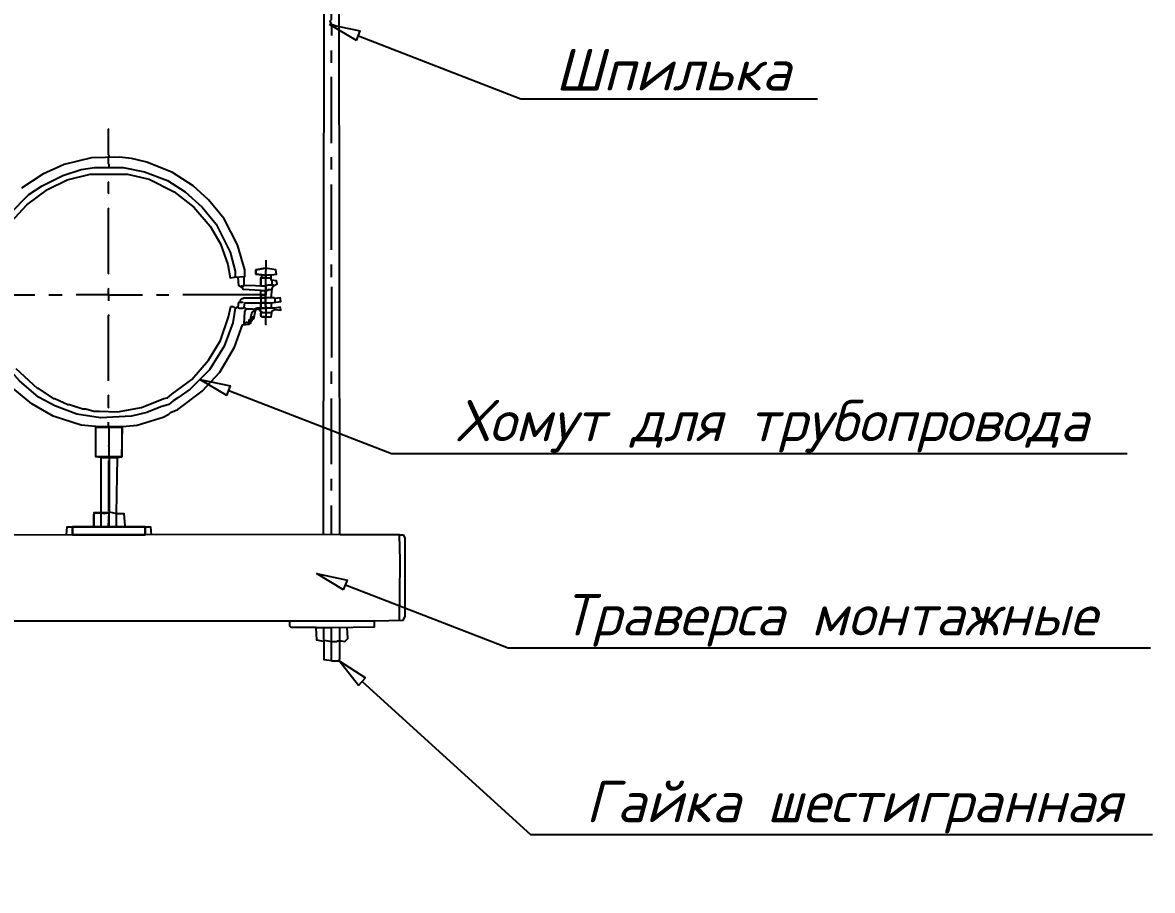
# Model space of a CAD drawing. Header units: millimetres. Extents: x -3689 to 2883575, y -702957 to -604547.
# Drawn here: x 2716822 to 2722281, y -685974 to -681779 of the extents above; entities that cross this region are included whole.
import ezdxf
from ezdxf import colors
from ezdxf.entities.mleader import LeaderData, LeaderLine
from ezdxf.math import Vec2, Vec3

# ---------------------------------------------------------------- set-up
doc = ezdxf.new("R2010")
doc.units = ezdxf.units.MM
doc.layers.add('PFV', color=7, linetype='Continuous')
doc.layers.add('ВК-текст К1', color=7, linetype='Continuous', lineweight=25)
doc.styles.add('SPDS', font='isocpeui.ttf')

# ---------------------------------------------------------------- blocks, each defined once
blk = doc.blocks.new('_ClosedBlank')
at = {"color": 0, "linetype": 'ByBlock', "lineweight": -2}
for p, q in [((-1, 0.167), (0, 0)), ((-1, 0.167), (-1, -0.167)), ((0, 0), (-1, -0.167))]:
    blk.add_line(p, q, dxfattribs=at)
blk = doc.blocks.new('Подвес 1')
at = {"layer": 'PFV', "color": 0}
for points in [[(82289.1, -304631.1, 0), (84876.3, -304627.5, 0), (84872.7, -301990.5, 0)], [(84798, -304631.1, 0), (84801.6, -302036.8, 0), (84876.3, -302036.8, 0)], [(84876.3, -302175.5, 0), (84858.5, -302172, 0), (84837.1, -302164.9, 0), (84830, -302147.1, 0), (84837.1, -302140, 0), (84837.1, -302036.8, 0)], [(84837.1, -302164.9, 0), (84837.1, -302218.2, 0)], [(84837.1, -302349.9, 0), (84837.1, -302289.4, 0)], [(84837.1, -302737.8, 0), (84837.1, -302417.5, 0)], [(83758.8, -302805.4, 0), (83762.4, -302801.9, 0), (83762.4, -302798.3, 0), (83758.8, -302794.8, 0), (83758.8, -302670.2, 0), (83762.4, -302666.6, 0)], [(83289.1, -303118.6, 0), (83363.8, -303036.8, 0), (83463.5, -302962, 0), (83559.6, -302915.8, 0), (83669.9, -302887.3, 0), (83851.4, -302887.3, 0), (83954.6, -302912.2, 0), (84075.6, -302972.7, 0), (84171.7, -303047.4, 0), (84250, -303140, 0), (84299.8, -303225.4, 0), (84335.4, -303325, 0), (84346, -303389.1, 0), (84367.4, -303385.5, 0), (84417.2, -303381.9, 0), (84417.2, -303349.9, 0), (84381.6, -303228.9, 0), (84317.6, -303104.4, 0), (84242.8, -303011.8, 0), (84168.1, -302944.2, 0), (84068.5, -302880.2, 0), (83943.9, -302830.3, 0), (83869.2, -302812.6, 0), (83812.2, -302805.4, 0), (83677, -302809, 0), (83545.3, -302841, 0), (83442.1, -302887.3, 0), (83338.9, -302954.9, 0)], [(83762.4, -302855.3, 0), (83762.4, -302841, 0), (83758.8, -302837.5, 0), (83758.8, -302805.4, 0)], [(84837.1, -302865.9, 0), (84837.1, -302805.4, 0)], [(83150.3, -303381.9, 0), (83164.5, -303300.1, 0), (83210.8, -303182.7, 0), (83282, -303079.5, 0), (83374.5, -302986.9, 0), (83438.6, -302944.2, 0), (83538.2, -302894.4, 0), (83627.2, -302865.9, 0), (83691.2, -302855.3, 0), (83830, -302855.3, 0), (83933.2, -302876.6, 0), (84043.5, -302919.3, 0), (84129, -302972.7, 0), (84210.8, -303047.4, 0), (84278.4, -303129.3, 0), (84346, -303264.5, 0), (84370.9, -303357, 0), (84370.9, -303381.9, 0)], [(83762.4, -302983.4, 0), (83758.8, -302979.8, 0), (83758.8, -302926.4, 0), (83762.4, -302922.9, 0)], [(84837.1, -303253.8, 0), (84837.1, -302937.1, 0)], [(83762.4, -303371.3, 0), (83758.8, -303367.7, 0), (83758.8, -303054.5, 0), (83762.4, -303051, 0)], [(84516.9, -303506.5, 0), (84520.4, -303303.7, 0)], [(84499.1, -303374.8, 0), (84470.6, -303371.3, 0), (84470.6, -303349.9, 0), (84516.9, -303342.8, 0)], [(84556, -303428.2, 0), (84573.8, -303417.5, 0), (84570.2, -303403.3, 0), (84545.3, -303399.7, 0), (84545.3, -303374.8, 0), (84570.2, -303371.3, 0), (84566.7, -303349.9, 0), (84516.9, -303342.8, 0)], [(84837.1, -303385.5, 0), (84837.1, -303325, 0)], [(84370.9, -303381.9, 0), (84374.5, -303385.5, 0)], [(84403, -303435.3, 0), (84388.7, -303428.2, 0), (84385.2, -303385.5, 0)], [(84413.7, -303424.7, 0), (84413.7, -303385.5, 0)], [(84495.5, -303428.2, 0), (84495.5, -303389.1, 0), (84499.1, -303385.5, 0), (84499.1, -303374.8, 0), (84520.4, -303374.8, 0)], [(84499.1, -303389.1, 0), (84516.9, -303389.1, 0)], [(84516.9, -303389.1, 0), (84545.3, -303389.1, 0)], [(84520.4, -303374.8, 0), (84545.3, -303374.8, 0)], [(84548.9, -303421.1, 0), (84548.9, -303403.3, 0)], [(83758.8, -303470.9, 0), (83758.8, -303442.4, 0), (83762.4, -303438.9, 0)], [(84403, -303435.3, 0), (84399.4, -303431.8, 0), (84403, -303428.2, 0), (84406.5, -303428.2, 0)], [(84495.5, -303449.6, 0), (84410.1, -303446, 0), (84403, -303435.3, 0), (84417.2, -303424.7, 0), (84520.4, -303428.2, 0)], [(84495.5, -303485.1, 0), (84495.5, -303449.6, 0), (84516.9, -303449.6, 0)], [(84516.9, -303449.6, 0), (84527.5, -303449.6, 0), (84531.1, -303446, 0), (84545.3, -303446, 0)], [(84545.3, -303485.1, 0), (84548.9, -303442.4, 0), (84556, -303424.7, 0), (84531.1, -303424.7, 0), (84520.4, -303428.2, 0)], [(84556, -303428.2, 0), (84552.4, -303424.7, 0), (84548.9, -303421.1, 0)], [(84837.1, -303432.2, 0), (84837.1, -303773.4, 0)], [(83029.3, -303470.9, 0), (83403, -303470.9, 0)], [(83470.6, -303470.9, 0), (83534.6, -303470.9, 0)], [(83758.8, -303470.9, 0), (83602.3, -303470.9, 0)], [(83758.8, -303470.9, 0), (83922.6, -303470.9, 0)], [(83758.8, -303470.9, 0), (83758.8, -303499.4, 0)], [(83990.2, -303470.9, 0), (84050.7, -303470.9, 0)], [(84495.5, -303470.9, 0), (84118.3, -303470.9, 0)], [(84385.2, -303531.4, 0), (84388.7, -303506.5, 0), (84406.5, -303506.5, 0), (84406.5, -303510.1, 0)], [(84395.9, -303502.9, 0), (84392.3, -303506.5, 0)], [(84395.9, -303502.9, 0), (84395.9, -303495.8, 0), (84399.4, -303492.3, 0), (84403, -303488.7, 0), (84410.1, -303488.7, 0), (84413.7, -303485.1, 0), (84520.4, -303485.1, 0)], [(84424.3, -303538.5, 0), (84413.7, -303531.4, 0), (84417.2, -303510.1, 0), (84545.3, -303510.1, 0), (84545.3, -303531.4, 0)], [(84495.5, -303470.9, 0), (84516.9, -303470.9, 0)], [(84495.5, -303531.4, 0), (84495.5, -303506.5, 0)], [(84520.4, -303531.4, 0), (84520.4, -303527.9, 0), (84516.9, -303524.3, 0), (84516.9, -303506.5, 0)], [(84563.1, -303488.7, 0), (84559.6, -303485.1, 0), (84520.4, -303485.1, 0)], [(84545.3, -303510.1, 0), (84591.6, -303502.9, 0), (84588, -303485.1, 0), (84563.1, -303488.7, 0), (84563.1, -303506.5, 0)], [(83723.3, -304257.4, 0), (83698.4, -304253.8, 0), (83698.4, -304107.9, 0), (83627.2, -304100.8, 0), (83491.9, -304058.1, 0), (83388.7, -303997.6, 0), (83296.2, -303922.9, 0)], [(83310.5, -303826.8, 0), (83413.7, -303922.9, 0), (83417.2, -303922.9, 0), (83491.9, -303972.7, 0), (83499.1, -303972.7, 0), (83563.1, -304001.2, 0), (83570.2, -304001.2, 0), (83634.3, -304022.5, 0), (83648.5, -304022.5, 0), (83687.7, -304033.2, 0), (83716.1, -304033.2, 0), (83801.6, -304036.8, 0), (83919, -304015.4, 0), (84025.8, -303972.7, 0), (84043.5, -303969.1, 0), (84064.9, -303951.3, 0), (84161, -303880.2, 0), (84242.8, -303787.6, 0), (84299.8, -303691.6, 0), (84338.9, -303577.7, 0), (84349.6, -303527.9, 0), (84360.3, -303527.9, 0), (84370.9, -303535, 0), (84360.3, -303606.1, 0), (84317.6, -303720, 0), (84246.4, -303833.9, 0), (84153.9, -303926.4, 0), (84093.4, -303969.1, 0), (84072, -303983.4, 0), (84050.7, -304001.2, 0), (84050.7, -304001.2, 0), (84050.7, -304001.2, 0), (84050.7, -304001.2, 0)], [(84050.7, -304001.2, 0), (84050.7, -304001.2, 0), (84011.5, -304011.8, 0), (83943.9, -304040.3, 0), (83869.2, -304058.1, 0), (83719.7, -304065.2, 0), (83605.8, -304047.4, 0), (83499.1, -304008.3, 0), (83420.8, -303965.6, 0), (83328.2, -303887.3, 0), (83253.5, -303801.9, 0), (83193, -303695.1, 0), (83157.4, -303591.9, 0), (83150.3, -303535, 0)], [(83758.8, -303887.3, 0), (83758.8, -303570.6, 0), (83762.4, -303567, 0)], [(84370.9, -303535, 0), (84367.4, -303535, 0)], [(84370.9, -303535, 0), (84374.5, -303535, 0), (84378.1, -303531.4, 0), (84385.2, -303531.4, 0), (84388.7, -303535, 0), (84410.1, -303535, 0), (84413.7, -303531.4, 0)], [(84385.2, -303531.4, 0), (84385.2, -303535, 0)], [(84438.6, -303609.7, 0), (84424.3, -303602.6, 0), (84413.7, -303609.7, 0), (84417.2, -303552.8, 0), (84424.3, -303538.5, 0), (84452.8, -303538.5, 0), (84467, -303549.2, 0), (84459.9, -303588.4, 0), (84445.7, -303588.4, 0), (84452.8, -303552.8, 0), (84463.5, -303549.2, 0), (84459.9, -303542.1, 0)], [(84516.9, -303577.7, 0), (84545.3, -303577.7, 0), (84548.9, -303549.2, 0), (84563.1, -303542.1, 0), (84591.6, -303545.6, 0), (84588, -303531.4, 0), (84563.1, -303535, 0), (84556, -303535, 0), (84477.7, -303535, 0), (84459.9, -303542.1, 0)], [(84467, -303545.6, 0), (84470.6, -303545.6, 0), (84470.6, -303538.5, 0)], [(84491.9, -303542.1, 0), (84477.7, -303542.1, 0), (84477.7, -303538.5, 0)], [(84491.9, -303542.1, 0), (84488.4, -303538.5, 0), (84484.8, -303538.5, 0)], [(84499.1, -303556.3, 0), (84499.1, -303552.8, 0), (84495.5, -303552.8, 0), (84491.9, -303549.2, 0), (84491.9, -303542.1, 0), (84495.5, -303538.5, 0), (84495.5, -303531.4, 0)], [(84491.9, -303542.1, 0), (84495.5, -303542.1, 0)], [(84516.9, -303577.7, 0), (84499.1, -303577.7, 0), (84495.5, -303574.1, 0), (84495.5, -303559.9, 0), (84499.1, -303556.3, 0), (84545.3, -303556.3, 0)], [(84516.9, -303577.7, 0), (84520.4, -303574.1, 0), (84520.4, -303556.3, 0)], [(84520.4, -303556.3, 0), (84520.4, -303531.4, 0)], [(84057.8, -304040.3, 0), (84057.8, -304040.3, 0), (84093.4, -304026.1, 0), (84210.8, -303937.1, 0), (84296.2, -303844.6, 0), (84367.4, -303723.6, 0), (84406.5, -303616.8, 0), (84438.6, -303613.3, 0), (84438.6, -303591.9, 0), (84445.7, -303591.9, 0), (84445.7, -303609.7, 0), (84438.6, -303609.7, 0)], [(84449.2, -303599, 0), (84445.7, -303599, 0), (84442.1, -303595.5, 0), (84442.1, -303591.9, 0)], [(84449.2, -303577.7, 0), (84459.9, -303577.7, 0)], [(84449.2, -303599, 0), (84452.8, -303595.5, 0), (84452.8, -303588.4, 0)], [(84516.9, -303577.7, 0), (84516.9, -303613.3, 0), (84520.4, -303616.8, 0)], [(84520.4, -303577.7, 0), (84516.9, -303577.7, 0)], [(84837.1, -303901.5, 0), (84837.1, -303841, 0)], [(83762.4, -304019, 0), (83758.8, -304015.4, 0), (83758.8, -303958.5, 0), (83762.4, -303954.9, 0)], [(84837.1, -304289.4, 0), (84837.1, -303972.7, 0)], [(83798, -304527.9, 0), (83801.6, -304257.4, 0), (83822.9, -304253.8, 0), (83826.5, -304107.9, 0), (83897.6, -304100.8, 0), (84022.2, -304061.7, 0), (84050.7, -304047.4, 0), (84050.7, -304047.4, 0), (84057.8, -304040.3, 0)], [(84057.8, -304040.3, 0), (84057.8, -304040.3, 0), (84057.8, -304040.3, 0)], [(83698.4, -304111.5, 0), (83762.4, -304111.5, 0)], [(83762.4, -304257.4, 0), (83762.4, -304204, 0), (83758.8, -304200.5, 0), (83762.4, -304196.9, 0), (83762.4, -304111.5, 0), (83758.8, -304107.9, 0), (83758.8, -304086.6, 0)], [(83762.4, -304111.5, 0), (83822.9, -304111.5, 0)], [(83723.3, -304524.3, 0), (83723.3, -304257.4, 0), (83801.6, -304257.4, 0)], [(83762.4, -304257.4, 0), (83762.4, -304271.6, 0), (83758.8, -304275.2, 0), (83758.8, -304517.2, 0)], [(84837.1, -304417.5, 0), (84837.1, -304360.6, 0)], [(84837.1, -304631.1, 0), (84837.1, -304488.7, 0)], [(83687.7, -304588.4, 0), (83687.7, -304531.4, 0), (83698.4, -304524.3, 0), (83723.3, -304524.3, 0), (83737.5, -304527.9, 0), (83758.8, -304524.3, 0)], [(83723.3, -304588.4, 0), (83723.3, -304524.3, 0)], [(83758.8, -304591.9, 0), (83762.4, -304520.7, 0), (83798, -304527.9, 0), (83833.6, -304527.9, 0), (83837.1, -304588.4, 0)], [(83758.8, -304524.3, 0), (83762.4, -304524.3, 0)], [(83798, -304588.4, 0), (83798, -304527.9, 0)], [(83556, -304631.1, 0), (83559.6, -304591.9, 0), (83961.7, -304591.9, 0), (83965.3, -304631.1, 0)], [(83584.5, -304631.1, 0), (83584.5, -304591.9, 0)], [(83936.8, -304631.1, 0), (83936.8, -304591.9, 0)], [(84837.1, -305239.6, 0), (84837.1, -305079.5, 0), (85043.5, -305075.9, 0), (85043.5, -305047.4, 0), (85182.3, -305043.9, 0), (85193, -305026.1, 0), (85193, -304648.9, 0), (85193, -304648.9, 0), (85193, -304648.9, 0), (85193, -304648.9, 0)], [(85164.5, -304631.1, 0), (84879.8, -304631.1, 0), (84876.3, -304627.5, 0)], [(85164.5, -305047.4, 0), (85168.1, -304769.8, 0), (85168.1, -304755.6, 0), (85164.5, -304631.1, 0), (85182.3, -304631.1, 0), (85193, -304648.9, 0), (85193, -304648.9, 0), (85193, -304648.9, 0)], [(80947.5, -305079.5, 0), (81008, -305079.5, 0), (81011.5, -305075.9, 0), (81011.5, -305047.4, 0), (85043.5, -305047.4, 0)], [(84762.4, -305079.5, 0), (84641.4, -305079.5, 0), (84637.9, -305075.9, 0), (84634.3, -305072.3, 0), (84634.3, -305047.4, 0)], [(84798, -305147.1, 0), (84766, -305140, 0), (84762.4, -305079.5, 0), (84837.1, -305079.5, 0)], [(84801.6, -305079.5, 0), (84801.6, -305083, 0), (84798, -305086.6, 0), (84798, -305136.4, 0)], [(84837.1, -305239.6, 0), (84872.7, -305239.6, 0), (84872.7, -305236, 0), (84876.3, -305232.5, 0), (84876.3, -305079.5, 0)], [(84876.3, -305143.5, 0), (84883.4, -305143.5, 0), (84901.2, -305147.1, 0), (84915.4, -305132.8, 0), (84911.9, -305079.5, 0)], [(84798, -305147.1, 0), (84801.6, -305143.5, 0)], [(84837.1, -305239.6, 0), (84801.6, -305236, 0), (84801.6, -305140, 0), (84837.1, -305147.1, 0)], [(84837.1, -305147.1, 0), (84862.1, -305147.1, 0), (84865.6, -305143.5, 0), (84876.3, -305143.5, 0)]]:
    blk.add_polyline3d(points, dxfattribs=at)

msp = doc.modelspace()

# ---------------------------------------------------------------- linework, layer by layer
for points in [[(2717994.7274, -682966.9223), (2717948.4634, -682974.0393), (2717948.4634, -682995.3923), (2717976.9334, -682998.9503), (2717997.037, -682998.9503), (2717997.037, -683013.1853), (2717973.3744, -683013.1853), (2717976.9334, -683009.6263), (2717976.9334, -682998.9503)], [(2717973.3744, -683013.1853), (2717973.3744, -683051.4723), (2717996.102, -683052.2561), (2717996.102, -683073.6833), (2717996.102, -683095.0363), (2717973.3744, -683095.0363), (2717973.3744, -683073.6833), (2717996.102, -683073.6833)], [(2717973.3744, -683159.0928), (2717973.3744, -683162.6513), (2717969.8159, -683166.2098), (2717969.8164, -683173.3283), (2717973.3744, -683176.8863), (2717976.9334, -683176.8863), (2717976.9334, -683180.4453), (2717998.2854, -683180.4453), (2717998.2854, -683159.0933), (2717973.3744, -683159.0928)], [(2717976.9334, -683180.4453), (2717973.3744, -683184.0043), (2717973.3744, -683198.2393), (2717976.9334, -683201.7973), (2717998.2854, -683201.7973), (2717998.2854, -683180.4453)]]:
    msp.add_lwpolyline(points)
for points in [[(2717996.102, -683095.0363), (2717973.3744, -683095.0363), (2717973.3744, -683109.2713), (2717996.102, -683109.2713)], [(2717996.102, -683109.2713), (2717973.3744, -683109.2713), (2717973.3744, -683134.1823), (2717996.102, -683134.1823)], [(2717996.102, -683134.1823), (2717973.3744, -683134.1823), (2717973.3744, -683159.0933), (2717996.102, -683159.0933)], [(2717176.2214, -683732.0463), (2717300.7774, -683732.0463), (2717300.7774, -683877.9543), (2717176.2214, -683877.9543)], [(2717201.1324, -683877.9543), (2717240.2784, -683877.9543), (2717240.2784, -684148.4173), (2717201.1324, -684148.4173)], [(2717240.1005, -684148.4173), (2717165.5454, -684148.4173), (2717165.5454, -684216.0323), (2717240.1005, -684216.0323)], [(2717062.3424, -684255.1783), (2717414.6564, -684255.1783), (2717414.6564, -684216.0323), (2717062.3424, -684216.0323)]]:
    msp.add_lwpolyline(points, close=True)

# ---------------------------------------------------------------- leaders
at = {"layer": 'ВК-текст К1'}
ml = msp.add_multileader_mtext('Standard', dxfattribs=at)
ml.set_content('Шпилька', color=256, style='SPDS')
ml.set_leader_properties(color=256, linetype='ByLayer', lineweight=-1)
ml.set_arrow_properties(name='CLOSEDBLANK')
ml.build(insert=Vec2(0, 0))
ml.multileader.update_dxf_attribs({"text_left_attachment_type": 6, "text_right_attachment_type": 6, "dogleg_length": 150, "arrow_head_size": 150})
ctx = ml.context
ctx.base_point, ctx.char_height, ctx.arrow_head_size, ctx.landing_gap_size, ctx.plane_origin = Vec3(2719379.8217, -682147.7246), 200, 150, 50, Vec3(2702034.9665, -680289.7195)
ctx.left_attachment, ctx.right_attachment, ctx.text_align_type = 6, 6, 1
notes = []
notes.append((ctx, [(0, (1, 1, 0), (2719229.8217, -682147.7246), (1, 0), 150, [(0, [(2718304.3354, -681788.9863)], 0, [])])]))
ctx.mtext.insert, ctx.mtext.rotation, ctx.mtext.alignment, ctx.mtext.line_spacing_factor, ctx.mtext.line_spacing_style, ctx.mtext.flow_direction = Vec3(2719964.1399, -681907.7246), 6.283185307, 2, 0.8, 2, 5
ctx.mtext.has_bg_fill, ctx.mtext.bg_color, ctx.mtext.bg_scale_factor, ctx.mtext.bg_transparency, ctx.mtext.use_window_bg_color = 1, -1027028792, 1.5, 0, 1
ml = msp.add_multileader_mtext('Standard', dxfattribs=at)
ml.set_content('Хомут для трубопровода', color=256, style='SPDS')
ml.set_leader_properties(color=256, linetype='ByLayer', lineweight=-1)
ml.set_arrow_properties(name='CLOSEDBLANK')
ml.build(insert=Vec2(0, 0))
ml.multileader.update_dxf_attribs({"text_left_attachment_type": 6, "text_right_attachment_type": 6, "dogleg_length": 150, "arrow_head_size": 150})
ctx = ml.context
ctx.base_point, ctx.char_height, ctx.arrow_head_size, ctx.landing_gap_size, ctx.plane_origin = Vec3(2718753.4872, -683863.0271), 200, 150, 50, Vec3(2701408.632, -682005.022)
ctx.left_attachment, ctx.right_attachment, ctx.text_align_type = 6, 6, 1
notes.append((ctx, [(0, (1, 1, 0), (2718603.4872, -683863.0271), (1, 0), 150, [(0, [(2717678.0009, -683504.2888)], 0, [])])]))
ctx.mtext.insert, ctx.mtext.rotation, ctx.mtext.alignment, ctx.mtext.line_spacing_factor, ctx.mtext.line_spacing_style, ctx.mtext.flow_direction = Vec3(2720445.7599, -683603.0271), 6.283185307, 2, 0.8, 2, 5
ctx.mtext.has_bg_fill, ctx.mtext.bg_color, ctx.mtext.bg_scale_factor, ctx.mtext.bg_transparency, ctx.mtext.use_window_bg_color = 1, -1027028792, 1.5, 0, 1
ml = msp.add_multileader_mtext('Standard', dxfattribs=at)
ml.set_content('Траверса монтажные', color=256, style='SPDS')
ml.set_leader_properties(color=256, linetype='ByLayer', lineweight=-1)
ml.set_arrow_properties(name='CLOSEDBLANK')
ml.build(insert=Vec2(0, 0))
ml.multileader.update_dxf_attribs({"text_left_attachment_type": 6, "text_right_attachment_type": 6, "dogleg_length": 150, "arrow_head_size": 150})
ctx = ml.context
ctx.base_point, ctx.char_height, ctx.arrow_head_size, ctx.landing_gap_size, ctx.plane_origin = Vec3(2719317.6317, -684801.7657), 200, 150, 50, Vec3(2701972.7765, -682943.7607)
ctx.left_attachment, ctx.right_attachment, ctx.text_align_type = 6, 6, 1
notes.append((ctx, [(0, (1, 1, 0), (2719167.6317, -684801.7657), (1, 0), 150, [(0, [(2718242.1455, -684443.0275)], 0, [])])]))
ctx.mtext.insert, ctx.mtext.rotation, ctx.mtext.alignment, ctx.mtext.line_spacing_factor, ctx.mtext.line_spacing_style, ctx.mtext.flow_direction = Vec3(2720721.4196, -684541.7657), 6.283185307, 2, 0.8, 2, 5
ctx.mtext.has_bg_fill, ctx.mtext.bg_color, ctx.mtext.bg_scale_factor, ctx.mtext.bg_transparency, ctx.mtext.use_window_bg_color = 1, -1027028792, 1.5, 0, 1
for ctx, leaders in notes:
    for number, flags, end, landing, length, lines in leaders:
        leader = LeaderData()
        leader.index, (leader.has_last_leader_line, leader.has_dogleg_vector, leader.attachment_direction) = number, flags
        leader.last_leader_point, leader.dogleg_vector, leader.dogleg_length = Vec3(end), Vec3(landing), length
        for number, points, colour, breaks in lines:
            line = LeaderLine()
            line.index, line.vertices, line.color, line.breaks = number, Vec3.list(points), colors.encode_raw_color(colour), breaks
            leader.lines.append(line)
        ctx.leaders.append(leader)

# ---------------------------------------------------------------- next in the draw order: leaders
ml = msp.add_multileader_mtext('Standard', dxfattribs=at)
ml.set_content('Гайка шестигранная', color=256, style='SPDS')
ml.set_leader_properties(color=256, linetype='ByLayer', lineweight=-1)
ml.set_arrow_properties(name='CLOSEDBLANK')
ml.build(insert=Vec2(0, 0))
ml.multileader.update_dxf_attribs({"text_left_attachment_type": 6, "text_right_attachment_type": 6, "dogleg_length": 150, "arrow_head_size": 150})
ctx = ml.context
ctx.base_point, ctx.char_height, ctx.arrow_head_size, ctx.landing_gap_size, ctx.plane_origin = Vec3(2719426.0857, -685704.4443), 200, 150, 50, Vec3(2702081.2305, -683364.4525)
ctx.left_attachment, ctx.right_attachment, ctx.text_align_type = 6, 6, 1
notes = []
notes.append((ctx, [(0, (1, 1, 0), (2719276.0857, -685704.4443), (1, 0), 150, [(0, [(2718350.5994, -684863.7193)], 0, [])])]))
ctx.mtext.insert, ctx.mtext.rotation, ctx.mtext.alignment, ctx.mtext.line_spacing_factor, ctx.mtext.line_spacing_style, ctx.mtext.flow_direction = Vec3(2720837.9796, -685444.4443), 6.283185307, 2, 0.8, 2, 5
ctx.mtext.has_bg_fill, ctx.mtext.bg_color, ctx.mtext.bg_scale_factor, ctx.mtext.bg_transparency, ctx.mtext.use_window_bg_color = 1, -1027028792, 1.5, 0, 1
for ctx, leaders in notes:
    for number, flags, end, landing, length, lines in leaders:
        leader = LeaderData()
        leader.index, (leader.has_last_leader_line, leader.has_dogleg_vector, leader.attachment_direction) = number, flags
        leader.last_leader_point, leader.dogleg_vector, leader.dogleg_length = Vec3(end), Vec3(landing), length
        for number, points, colour, breaks in lines:
            line = LeaderLine()
            line.index, line.vertices, line.color, line.breaks = number, Vec3.list(points), colors.encode_raw_color(colour), breaks
            leader.lines.append(line)
        ctx.leaders.append(leader)

# ---------------------------------------------------------------- next in the draw order: block references
msp.add_blockref('Подвес 1', (2633477.8708, -379624.1215))

doc.saveas('drawing.dxf')
